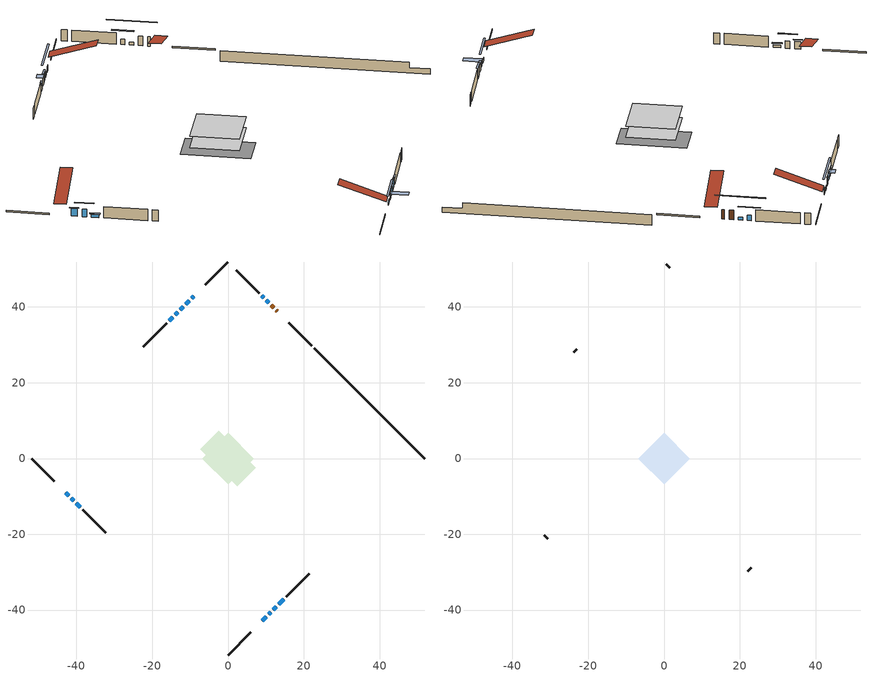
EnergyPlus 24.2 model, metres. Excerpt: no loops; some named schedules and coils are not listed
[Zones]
conditioned space
 floor outside (Floor1 construction): -0.75,0 0,0.75 0.75,0 0,-0.75 z0.86
 floor adiabatic (AdiabaticFloorConstruction): -6.86,0 0,6.86 6.86,0 0,-6.86 z0.86
 floor foundation (Slab1 construction): -7.28,2.48 -2.48,7.28 7.28,-2.48 2.48,-7.28 z-1.49
 wall outside (RimJoist1 construction): 0,-51.85 5.97,-45.88 / -51.85,0 -45.88,-5.97 / 0,51.85 -5.97,45.88 / 22.06,29.8 16.08,35.77 z0.86:1.16
 wall outside (AdiabaticWallConstruction 1): 13.01,38.84 12.67,39.18 / 12.02,39.83 11.4,40.46 z0.86:2.89
 wall outside (AdiabaticWallConstruction): -9.05,42.8 -9.59,42.26 z0.86:2.08; -42.8,-9.05 -41.96,-9.89 / -41.3,-10.55 -40.65,-11.2 / -11.75,40.1 -12.59,39.26 / -13.25,38.6 -13.9,37.95 z0.86:2.49; 10.74,41.11 10.13,41.72 / -10.25,41.6 -11.09,40.76 / 9.05,-42.8 10.07,-41.78 / -40,-11.85 -38.97,-12.88 z0.86:1.5; 9.47,42.38 8.93,42.92 z0.86:2.03; -14.55,37.3 -15.54,36.31 z0.86:2.06; 10.73,-41.12 11.27,-40.58 z0.86:1.88; 11.92,-39.93 12.77,-39.08 z0.86:2.33; 13.42,-38.43 14.72,-37.13 z0.86:2.94
 wall outside (Wall1 construction): 15.38,-36.48 21.49,-30.36 / -38.32,-13.53 -32.2,-19.65 / -16.2,35.65 -22.31,29.54 / 8.28,43.57 2.16,49.69 z0.86:3.3
 wall foundation (FoundationWall1 construction): 22.71,29.14,-1.49 22.71,29.14,0.86 48.94,2.91,0.86 48.94,2.91,-0.34 51.85,0,-0.34 51.85,0,-1.49
 window (WindowConstruction 9): -9.05,42.8 -9.59,42.26 z0.86:2.08
 window (WindowConstruction 7): -42.8,-9.05 -41.96,-9.89 z0.86:2.48
 window (WindowConstruction 8): -41.3,-10.55 -40.65,-11.2 z0.86:2.48
 window (WindowConstruction 10): 10.74,41.11 10.13,41.72 z0.86:1.49
 window (WindowConstruction 11): -10.25,41.6 -11.09,40.76 z0.86:1.49
 window (WindowConstruction 12): 9.05,-42.8 10.07,-41.78 z0.86:1.49
 window (WindowConstruction 13): -40,-11.85 -38.97,-12.88 z0.86:1.49
 window (WindowConstruction): 9.47,42.38 8.93,42.92 z0.86:2.03
 window (WindowConstruction 1): -11.75,40.1 -12.59,39.26 z0.86:2.48
 window (WindowConstruction 2): -13.25,38.6 -13.9,37.95 z0.86:2.48
 window (WindowConstruction 3): -14.55,37.3 -15.54,36.31 z0.86:2.05
 window (WindowConstruction 4): 10.73,-41.12 11.27,-40.58 z0.86:1.87
 window (WindowConstruction 5): 11.92,-39.93 12.77,-39.08 z0.86:2.33
 window (WindowConstruction 6): 13.43,-38.43 14.72,-37.13 z0.86:2.94
 door (Door): 13.01,38.84 12.67,39.18 z0.86:2.89
 door (Door 1): 12.02,39.83 11.4,40.45 z0.86:2.89
 ceiling adiabatic (AdiabaticFloorConstruction): 0,-6.86 6.86,0 0,6.86 -6.86,0 z0.86
attic - vented
 floor to conditioned space (Floor2 construction Reversed): -6.86,0 0,6.86 6.86,0 0,-6.86 z3.3
 wall outside (Wall2 construction): 22.14,-29.71 23,-28.86 / -31.55,-20.3 -30.7,-21.15 / -22.97,28.88 -23.82,28.03 / 1.51,50.34 0.66,51.19 z0.86:3.3
 roof outside (Roof1 construction): 8.39,-43.46,3.3 1.71,-36.78,6.45 -0.05,-38.54,6.45 6.63,-45.22,3.3; -43.46,-8.39,3.3 -36.78,-1.71,6.45 -38.54,0.05,6.45 -45.22,-6.63,3.3; -8.39,43.46,3.3 -1.71,36.78,6.45 0.05,38.54,6.45 -6.63,45.22,3.3; 13.67,38.19,3.3 6.98,31.51,6.45 8.74,29.74,6.45 15.43,36.43,3.3
shading: -41.75,-10.1 -43.01,-8.84 -43.23,-9.05 -41.96,-10.31 z2.78; -39.62,-12.23 -42.33,-9.52 -42.55,-9.73 -39.83,-12.44 z3.94; 6.9,44.95 13.97,37.88 14.18,38.09 7.11,45.16 z6.06; -13.89,37.96 -7.45,44.4 -7.66,44.61 -14.1,38.17 z5.45; 12.01,-39.84 7.11,-44.74 7.32,-44.95 12.22,-40.05 z4.23; -38.76,-13.09 -40.21,-11.64 -40.53,-11.97 -39.09,-13.41 z1.79; 7.64,44.21 10.77,41.09 10.98,41.3 7.85,44.42 z3.86; -12.8,39.05 -11.54,40.31 -11.75,40.52 -13.02,39.26 z2.78; -14.11,37.74 -13.04,38.81 -13.9,39.67 -14.97,38.6 z2.78; -15.75,36.1 -14.34,37.51 -14.55,37.72 -15.96,36.31 z2.35; 11.48,-40.37 10.52,-41.33 13.11,-43.92 14.07,-42.96 z2.17; 12.98,-38.87 11.71,-40.14 11.92,-40.35 13.19,-39.08 z2.63; 14.93,-36.92 13.21,-38.64 13.43,-38.85 15.14,-37.13 z3.24
[Building]
Building 1: Terrain=Suburbs
[Site:Location]
Mont Joli AP_QC: Latitude {deg}=48.61; Longitude {deg}=-68.21; Time Zone {hr}=-5; Elevation {m}=52; Keep Site Location Information=Yes
[Site:GroundTemperature:Shallow]
-0.843868, -3.04892, -3.2255, -2.1791, 2.02165, 6.20283, 9.82768, 12.1239, 12.319, 10.4514, 6.91898, 2.86606
[Site:WaterMainsTemperature]
Calculation Method=Schedule; Temperature Schedule=mains temperature schedule
[Material] Roughness=Rough; Thermal Absorptance=0.9
Name | Thickness {m} | Conductivity {W/m-K} | Density {kg/m3} | Specific Heat {J/kg-K} | Solar Absorptance | Visible Absorptance
asphalt or fiberglass shingles | 0.00635 | 0.162714 | 1121.4 | 1465.45 | 0.4 | 0.4
ceiling loosefill ins | 0.169333 | 0.0480833 | 16.02 | 1046.75 | 0.7 | 0.7
ceiling stud and cavity | 0.1397 | 0.0758482 | 65.682 | 1177.47 | 0.7 | 0.7
concrete 4.0 in. | 0.1016 | 1.803125 | 2242.8 | 837.4 | 0.7 | 0.7
concrete 8.0 in. | 0.2032 | 1.803125 | 2242.8 | 837.4 | 0.7 | 0.7
door material | 0.04445 | 0.0451087 | 512.64 | 1214.23 | 0.7 | 0.7
exterior vertical ins | 0.0536725 | 0.029427 | 32.04 | 1214.23 | 0.7 | 0.7
floor covering | 0.0127 | 0.0433444 | 54.468 | 1339.84 | 0.6 | 0.6
floor rigid ins | 0.103632 | 0.029427 | 32.04 | 1214.23 | 0.7 | 0.7
floor rigid ins 1; wall rigid ins 1 | 0.512978 | 0.029427 | 32.04 | 1214.23 | 0.7 | 0.7
floor stud and cavity | 0.1397 | 0.133746 | 92.3553 | 1139.71 | 0.7 | 0.7
floor stud and cavity 1 | 0.1397 | 1.75129 | 37.0049 | 1207.88 | 0.7 | 0.7
furniture material conditioned space 1 | 0.1524 | 0.115458 | 640.8 | 1214.23 | 0.6 | 0.6
gypsum board | 0.0127 | 0.160291 | 801 | 837.4 | 0.6 | 0.6
gypsum board 1 | 0.0127 | 0.160291 | 801 | 837.4 | 0.7 | 0.7
osb sheathing 0.5 in. | 0.0127 | 0.115458 | 512.64 | 1214.23 | 0.7 | 0.7
osb sheathing 0.75 in. | 0.01905 | 0.115458 | 512.64 | 1214.23 | 0.7 | 0.7
osb sheathing 2.0 in. | 0.0508 | 0.115458 | 512.64 | 1214.23 | 0.7 | 0.7
rim joist rigid ins; wall rigid ins | 0.051816 | 0.029427 | 32.04 | 1214.23 | 0.7 | 0.7
rim joist stud and cavity | 0.0508 | 0.0407728 | 125.044 | 1163.47 | 0.6 | 0.6
wall stud and cavity | 0.1397 | 0.169167 | 139.0536 | 1170.24 | 0.7 | 0.7
wall stud and cavity 1 | 0.0889 | 6.9971 | 50.32683 | 1063.81 | 0.6 | 0.6
wall stud and cavity 2 | 0.0889 | 0.380278 | 52.3479 | 1209.89 | 0.7 | 0.7
wall stud and cavity 3 | 0.0889 | 0.391764 | 83.0341 | 1211.67 | 0.7 | 0.7
wood siding | 0.0254 | 0.102417 | 544.68 | 1172.36 | 0.4 | 0.4
wood siding 1 | 0.00254 | 0.102417 | 544.68 | 1172.36 | 0.4 | 0.4
wood siding 2; wood siding 3; wood siding 4 | 0.0254 | 0.102417 | 544.68 | 1172.36 | 0.7 | 0.7
[WindowMaterial:SimpleGlazingSystem]
Name | U-Factor {W/m2-K} | Solar Heat Gain Coefficient
WindowMaterial | 2.96732 | 0.55
WindowMaterial 1 | 2.9236 | 0.62
WindowMaterial 10 | 3.00537 | 0.52
WindowMaterial 2 | 3.01729 | 0.49
WindowMaterial 3 | 2.929848 | 0.61
WindowMaterial 4 | 2.97357 | 0.54
WindowMaterial 5 | 2.927009 | 0.61
WindowMaterial 6 | 2.89351 | 0.66
WindowMaterial 7 | 4.05466 | 0.67
WindowMaterial 8 | 3.04227 | 0.46
WindowMaterial 9 | 2.98322 | 0.53
[Construction]
AdiabaticFloorConstruction: floor stud and cavity 1, floor rigid ins 1, osb sheathing 0.75 in., floor covering
AdiabaticWallConstruction: wood siding 3, wall rigid ins 1, wall stud and cavity 2, gypsum board
AdiabaticWallConstruction 1: wood siding 4, wall rigid ins 1, wall stud and cavity 2, gypsum board
Door; Door 1: door material
Floor1 construction: floor stud and cavity, floor rigid ins, osb sheathing 0.75 in., floor covering
Floor2 construction Reversed: gypsum board, ceiling stud and cavity, ceiling loosefill ins
FoundationWall1 construction: concrete 8.0 in., gypsum board 1
furniture construction conditioned space 1: furniture material conditioned space 1
PartitionWallConstruction: gypsum board, wall stud and cavity 3, gypsum board
RimJoist1 construction: wood siding 2, rim joist rigid ins, osb sheathing 2.0 in., rim joist stud and cavity
Roof1 construction: asphalt or fiberglass shingles
Slab1 construction: concrete 4.0 in.
Wall1 construction: wood siding, wall rigid ins, osb sheathing 0.5 in., wall stud and cavity, gypsum board
Wall2 construction: wood siding 1, wall stud and cavity 1
WindowConstruction: WindowMaterial
WindowConstruction 1; WindowConstruction 7: WindowMaterial 1
WindowConstruction 10: WindowMaterial 8
WindowConstruction 11: WindowMaterial 9
WindowConstruction 12; WindowConstruction 13: WindowMaterial 10
WindowConstruction 2; WindowConstruction 8: WindowMaterial 2
WindowConstruction 3: WindowMaterial 3
WindowConstruction 4: WindowMaterial 4
WindowConstruction 5: WindowMaterial 5
WindowConstruction 6: WindowMaterial 6
WindowConstruction 9: WindowMaterial 7
[Zone] Multiplier=1; Part of Total Floor Area=Yes
Name | Volume {m3}
attic - vented | 48.1021
conditioned space | 473.6
[Space]
Name | Zone | Volume {m3}
attic - vented 1 | attic - vented | 48.1021
conditioned space 1 | conditioned space | 473.6
[ZoneInfiltration:EffectiveLeakageArea]
infil attic - vented 1: Zone or Space=attic - vented 1; Schedule=Always On Discrete; Effective Air Leakage Area {cm2}=3272.7; Stack Coefficient=0.000388557; Wind Coefficient=1.33183e-05
[ZoneMixing]
whole house fan mix: Zone or Space=attic - vented; Schedule=Always On Continuous; Design Flow Rate Calculation Method=Flow/Zone; Design Flow Rate {m3/s}=0; Source Zone or Space=conditioned space
[SurfaceProperty:ExposedFoundationPerimeter]
Slab1: Exposed Perimeter Calculation Method=TotalExposedPerimeter; Total Exposed Perimeter {m}=41.208
[InternalMass] Zone or ZoneList=conditioned space; Space or SpaceList=conditioned space 1
Name | Construction | Surface Area {m2}
furniture mass conditioned space 1 | furniture construction conditioned space 1 | 75.6279
partition wall mass | PartitionWallConstruction | 189.07
[Lights]
interior lighting: Zone or ZoneList or Space or SpaceList=conditioned space 1; Schedule=interior lighting schedule; Design Level Calculation Method=LightingLevel; Lighting Level {W}=343.2; Return Air Fraction=0; Fraction Radiant=0.6; Fraction Visible=0.2; Fraction Replaceable=1
[People]
occupants: Zone or ZoneList or Space or SpaceList=conditioned space 1; Number of People Schedule=occupants schedule; Number of People Calculation Method=People; Number of People=3; Fraction Radiant=0.314171; Sensible Heat Fraction=0.56303; Activity Level Schedule=occupants activity schedule; Carbon Dioxide Generation Rate {m3/s-W}=0; Enable ASHRAE 55 Comfort Warnings=No; Mean Radiant Temperature Calculation Type=EnclosureAveraged
[ElectricEquipment] Zone or ZoneList or Space or SpaceList=conditioned space 1; Design Level Calculation Method=EquipmentLevel
Name | Schedule | Design Level {W} | Fraction Latent | Fraction Radiant | Fraction Lost
clothes dryer | clothes dryer schedule | 140.772 | 0.015 | 0.081 | 0.85
clothes washer | clothes washer schedule | 32.1985 | 0.03 | 0.162 | 0.7
cooking range | cooking range schedule | 215.147 | 0.08 | 0.432 | 0.2
dishwasher | dishwasher schedule | 66.8632 | 0.3 | 0.18 | 0.4
fridge | fridge schedule | 72.9452 | 0 | 0.6 | 0
mech vent bath fan 0 | mech vent bath fan 0 schedule | 100 | 0 | 0 | 1
mech vent bath fan 1 | mech vent bath fan 1 schedule | 100 | 0 | 0 | 1
mech vent house fan | mech vent house fan schedule | 11.9667 | 0 | 0 | 1
mech vent house fan cfis | mech vent house fan cfis schedule | 0 | 0 | 0 | 0
mech vent range fan 0 | mech vent range fan 0 schedule | 150 | 0 | 0 | 1
misc plug loads | misc plug loads schedule | 494.7 | 0.045 | 0.513 | 0.1
whole house fan | Always On Discrete | 0 | 0 | 0 | 1
[OtherEquipment] Zone or ZoneList or Space or SpaceList=conditioned space 1; Design Level Calculation Method=EquipmentLevel
Name | Fuel Type | Schedule | Design Level {W} | Fraction Latent | Fraction Radiant | Fraction Lost
clothes dryer 1 | Electricity | clothes dryer schedule | 0 | 0.015 | 0.081 | 0.85
cooking range 1 | Electricity | cooking range schedule | 0 | 0.08 | 0.432 | 0.2
general water use latent | None | general water use schedule | 62.594 | 1 | 0 | 0
general water use sensible | None | general water use schedule | -61.6891 | 0 | 0.6 | 0
mech vent house fan latent load | None | Always On Discrete | 0 | 1 | 0 | 0
mech vent house fan sensible load | None | Always On Discrete | 0 | 0 | 0 | 0
water heater energy adjustment1 | Electricity | Always On Discrete | 0.01 | 0 | 0 | 1
[ZoneInfiltration:DesignFlowRate] Zone or ZoneList or Space or SpaceList=conditioned space 1; Schedule=Always On Discrete; Design Flow Rate Calculation Method=Flow/Zone; Design Flow Rate {m3/s}=0
infil flow; natural vent flow; whole house fan flow
[ZoneControl:Thermostat]
conditioned space Thermostat: Zone or ZoneList=conditioned space; Control Type Schedule=conditioned space Thermostat Schedule; Control 1=conditioned space temperature setpoint; Temperature Difference Between Cutout And Setpoint {deltaC}=0
[ThermostatSetpoint:DualSetpoint]
conditioned space temperature setpoint: Heating Setpoint Temperature Schedule=heating setpoint; Cooling Setpoint Temperature Schedule=cooling setpoint
[AirLoopHVAC:UnitarySystem]
unit heater unitary system: Control Type=Load; Controlling Zone or Thermostat Location=conditioned space; Dehumidification Control Type=None; Availability Schedule=Always On Discrete; Supply Fan=unit heater supply fan; Fan Placement=BlowThrough; Supply Air Fan Operating Mode Schedule=unit heater auto fan schedule; Heating Coil=unit heater htg coil; DX Heating Coil Sizing Ratio=1; Use DOAS DX Cooling Coil=No; Minimum Supply Air Temperature {C}=2; Latent Load Control=SensibleOnlyLoadControl; Cooling Supply Air Flow Rate Method=None; Heating Supply Air Flow Rate Method=SupplyAirFlowRate; Heating Supply Air Flow Rate {m3/s}=0.00141584; No Load Supply Air Flow Rate Method=SupplyAirFlowRate; No Load Supply Air Flow Rate {m3/s}=0; No Load Supply Air Flow Rate Control Set To Low Speed=Yes; Maximum Supply Air Temperature {C}=48.8889; Maximum Outdoor Dry-Bulb Temperature for Supplemental Heater Operation {C}=21; Ancillary On-Cycle Electric Power {W}=0; Ancillary Off-Cycle Electric Power {W}=0
[Zone equipment]
conditioned space: electric baseboard, unit heater unitary system
[Foundation:Kiva]
Foundation Kiva 1: Initial Indoor Air Temperature {C}=18; Wall Height Above Grade {m}=0.859993; Wall Depth Below Slab {m}=0.2032; Custom Block Material Name 1=exterior vertical ins; Custom Block Depth 1 {m}=2.350008; Custom Block X Position 1 {m}=0.2159; Custom Block Z Position 1 {m}=0
[Foundation:Kiva:Settings]
Soil Conductivity {W/m-K}=0.849921; Soil Density {kg/m3}=1842.3; Soil Specific Heat {J/kg-K}=418.7; Ground Solar Absorptivity=0.9; Ground Thermal Absorptivity=0.9; Ground Surface Roughness {m}=0.03; Far-Field Width {m}=40; Deep-Ground Boundary Condition=ZeroFlux; Deep-Ground Depth {m}=40; Minimum Cell Dimension {m}=0.2; Maximum Cell Growth Coefficient=3; Simulation Timestep=Timestep
[Exterior:Lights]
exterior lighting: Schedule=exterior lighting schedule; Design Level {W}=75.6
[EnergyManagementSystem:Sensor] Output:Variable or Output:Meter Index Key=conditioned space
Name | Output:Variable or Output:Meter
conditioned_space_clg_unmet_s | Zone Cooling Setpoint Not Met Time
conditioned_space_htg_unmet_s | Zone Heating Setpoint Not Met Time
fridge_tin_s; tin_s; tin_s_1 | Zone Mean Air Temperature
tout_s | Zone Outdoor Air Drybulb Temperature
win_s | Zone Air Humidity Ratio
[Schedule:Constant]
Name | Hourly Value
Always On Continuous; mech vent house fan schedule; mech vent house fan cfis schedule; Always On Discrete | 1
occupants activity schedule | 117.228
fridge schedule; unit heater auto fan schedule | 0
[Schedule:Week:Daily]
interior lighting schedule Week Rule - Jan1-Jan27: interior lighting schedule day, interior lighting schedule day, interior lighting schedule day, interior lighting schedule day, interior lighting schedule day, interior lighting schedule day, interior lighting schedule day, interior lighting schedule default day, interior lighting schedule default day, interior lighting schedule default day, interior lighting schedule default day, interior lighting schedule default day
interior lighting schedule Week Rule - Jan28-Feb3: interior lighting schedule day, interior lighting schedule day, interior lighting schedule day, interior lighting schedule day, interior lighting schedule day 1, interior lighting schedule day 1, interior lighting schedule day 1, interior lighting schedule default day, interior lighting schedule default day, interior lighting schedule default day, interior lighting schedule default day, interior lighting schedule default day
interior lighting schedule Week Rule - Feb4-Feb24: interior lighting schedule day 1, interior lighting schedule day 1, interior lighting schedule day 1, interior lighting schedule day 1, interior lighting schedule day 1, interior lighting schedule day 1, interior lighting schedule day 1, interior lighting schedule default day, interior lighting schedule default day, interior lighting schedule default day, interior lighting schedule default day, interior lighting schedule default day
interior lighting schedule Week Rule - Feb25-Mar3: interior lighting schedule day 1, interior lighting schedule day 1, interior lighting schedule day 1, interior lighting schedule day 1, interior lighting schedule day 2, interior lighting schedule day 2, interior lighting schedule day 2, interior lighting schedule default day, interior lighting schedule default day, interior lighting schedule default day, interior lighting schedule default day, interior lighting schedule default day
interior lighting schedule Week Rule - Mar4-Mar31: interior lighting schedule day 2, interior lighting schedule day 2, interior lighting schedule day 2, interior lighting schedule day 2, interior lighting schedule day 2, interior lighting schedule day 2, interior lighting schedule day 2, interior lighting schedule default day, interior lighting schedule default day, interior lighting schedule default day, interior lighting schedule default day, interior lighting schedule default day
interior lighting schedule Week Rule - Apr1-Apr28: interior lighting schedule day 3, interior lighting schedule day 3, interior lighting schedule day 3, interior lighting schedule day 3, interior lighting schedule day 3, interior lighting schedule day 3, interior lighting schedule day 3, interior lighting schedule default day, interior lighting schedule default day, interior lighting schedule default day, interior lighting schedule default day, interior lighting schedule default day
interior lighting schedule Week Rule - Apr29-May5: interior lighting schedule day 3, interior lighting schedule day 3, interior lighting schedule day 4, interior lighting schedule day 4, interior lighting schedule day 4, interior lighting schedule day 4, interior lighting schedule day 4, interior lighting schedule default day, interior lighting schedule default day, interior lighting schedule default day, interior lighting schedule default day, interior lighting schedule default day
interior lighting schedule Week Rule - May6-May26: interior lighting schedule day 4, interior lighting schedule day 4, interior lighting schedule day 4, interior lighting schedule day 4, interior lighting schedule day 4, interior lighting schedule day 4, interior lighting schedule day 4, interior lighting schedule default day, interior lighting schedule default day, interior lighting schedule default day, interior lighting schedule default day, interior lighting schedule default day
interior lighting schedule Week Rule - May27-Jun2: interior lighting schedule day 4, interior lighting schedule day 4, interior lighting schedule day 4, interior lighting schedule day 4, interior lighting schedule day 4, interior lighting schedule day 5, interior lighting schedule day 5, interior lighting schedule default day, interior lighting schedule default day, interior lighting schedule default day, interior lighting schedule default day, interior lighting schedule default day
interior lighting schedule Week Rule - Jun3-Jun30: interior lighting schedule day 5, interior lighting schedule day 5, interior lighting schedule day 5, interior lighting schedule day 5, interior lighting schedule day 5, interior lighting schedule day 5, interior lighting schedule day 5, interior lighting schedule default day, interior lighting schedule default day, interior lighting schedule default day, interior lighting schedule default day, interior lighting schedule default day
interior lighting schedule Week Rule - Jul1-Jul28: interior lighting schedule day 6, interior lighting schedule day 6, interior lighting schedule day 6, interior lighting schedule day 6, interior lighting schedule day 6, interior lighting schedule day 6, interior lighting schedule day 6, interior lighting schedule default day, interior lighting schedule default day, interior lighting schedule default day, interior lighting schedule default day, interior lighting schedule default day
interior lighting schedule Week Rule - Jul29-Aug4: interior lighting schedule day 6, interior lighting schedule day 6, interior lighting schedule day 6, interior lighting schedule day 7, interior lighting schedule day 7, interior lighting schedule day 7, interior lighting schedule day 7, interior lighting schedule default day, interior lighting schedule default day, interior lighting schedule default day, interior lighting schedule default day, interior lighting schedule default day
interior lighting schedule Week Rule - Aug5-Aug25: interior lighting schedule day 7, interior lighting schedule day 7, interior lighting schedule day 7, interior lighting schedule day 7, interior lighting schedule day 7, interior lighting schedule day 7, interior lighting schedule day 7, interior lighting schedule default day, interior lighting schedule default day, interior lighting schedule default day, interior lighting schedule default day, interior lighting schedule default day
interior lighting schedule Week Rule - Aug26-Sep1: interior lighting schedule day 7, interior lighting schedule day 7, interior lighting schedule day 7, interior lighting schedule day 7, interior lighting schedule day 7, interior lighting schedule day 7, interior lighting schedule day 8, interior lighting schedule default day, interior lighting schedule default day, interior lighting schedule default day, interior lighting schedule default day, interior lighting schedule default day
interior lighting schedule Week Rule - Sep2-Sep29: interior lighting schedule day 8, interior lighting schedule day 8, interior lighting schedule day 8, interior lighting schedule day 8, interior lighting schedule day 8, interior lighting schedule day 8, interior lighting schedule day 8, interior lighting schedule default day, interior lighting schedule default day, interior lighting schedule default day, interior lighting schedule default day, interior lighting schedule default day
interior lighting schedule Week Rule - Sep30-Oct6: interior lighting schedule day 8, interior lighting schedule day 9, interior lighting schedule day 9, interior lighting schedule day 9, interior lighting schedule day 9, interior lighting schedule day 9, interior lighting schedule day 9, interior lighting schedule default day, interior lighting schedule default day, interior lighting schedule default day, interior lighting schedule default day, interior lighting schedule default day
interior lighting schedule Week Rule - Oct7-Oct27: interior lighting schedule day 9, interior lighting schedule day 9, interior lighting schedule day 9, interior lighting schedule day 9, interior lighting schedule day 9, interior lighting schedule day 9, interior lighting schedule day 9, interior lighting schedule default day, interior lighting schedule default day, interior lighting schedule default day, interior lighting schedule default day, interior lighting schedule default day
interior lighting schedule Week Rule - Oct28-Nov3: interior lighting schedule day 9, interior lighting schedule day 9, interior lighting schedule day 9, interior lighting schedule day 9, interior lighting schedule day 10, interior lighting schedule day 10, interior lighting schedule day 10, interior lighting schedule default day, interior lighting schedule default day, interior lighting schedule default day, interior lighting schedule default day, interior lighting schedule default day
interior lighting schedule Week Rule - Nov4-Nov24: interior lighting schedule day 10, interior lighting schedule day 10, interior lighting schedule day 10, interior lighting schedule day 10, interior lighting schedule day 10, interior lighting schedule day 10, interior lighting schedule day 10, interior lighting schedule default day, interior lighting schedule default day, interior lighting schedule default day, interior lighting schedule default day, interior lighting schedule default day
interior lighting schedule Week Rule - Nov25-Dec1: interior lighting schedule day 10, interior lighting schedule day 10, interior lighting schedule day 10, interior lighting schedule day 10, interior lighting schedule day 10, interior lighting schedule day 10, interior lighting schedule day 11, interior lighting schedule default day, interior lighting schedule default day, interior lighting schedule default day, interior lighting schedule default day, interior lighting schedule default day
interior lighting schedule Week Rule - Dec2-Dec31: interior lighting schedule day 11, interior lighting schedule day 11, interior lighting schedule day 11, interior lighting schedule day 11, interior lighting schedule day 11, interior lighting schedule day 11, interior lighting schedule day 11, interior lighting schedule default day, interior lighting schedule default day, interior lighting schedule default day, interior lighting schedule default day, interior lighting schedule default day
occupants schedule Week Rule - Jan1-Dec31: occupants schedule day, occupants schedule day, occupants schedule day, occupants schedule day, occupants schedule day, occupants schedule day, occupants schedule day, occupants schedule default day, occupants schedule default day, occupants schedule default day, occupants schedule default day, occupants schedule default day
clothes dryer schedule Week Rule - Jan1-Dec31: clothes dryer schedule day, clothes dryer schedule day, clothes dryer schedule day, clothes dryer schedule day, clothes dryer schedule day, clothes dryer schedule day, clothes dryer schedule day, clothes dryer schedule default day, clothes dryer schedule default day, clothes dryer schedule default day, clothes dryer schedule default day, clothes dryer schedule default day
clothes washer schedule Week Rule - Jan1-Dec31: clothes washer schedule day, clothes washer schedule day, clothes washer schedule day, clothes washer schedule day, clothes washer schedule day, clothes washer schedule day, clothes washer schedule day, clothes washer schedule default day, clothes washer schedule default day, clothes washer schedule default day, clothes washer schedule default day, clothes washer schedule default day
cooking range schedule Week Rule - Jan1-Dec31: cooking range schedule day, cooking range schedule day, cooking range schedule day, cooking range schedule day, cooking range schedule day, cooking range schedule day, cooking range schedule day, cooking range schedule default day, cooking range schedule default day, cooking range schedule default day, cooking range schedule default day, cooking range schedule default day
dishwasher schedule Week Rule - Jan1-Dec31: dishwasher schedule day, dishwasher schedule day, dishwasher schedule day, dishwasher schedule day, dishwasher schedule day, dishwasher schedule day, dishwasher schedule day, dishwasher schedule default day, dishwasher schedule default day, dishwasher schedule default day, dishwasher schedule default day, dishwasher schedule default day
mech vent bath fan 0 schedule Week Rule - Jan1-Dec31: mech vent bath fan 0 schedule day, mech vent bath fan 0 schedule day, mech vent bath fan 0 schedule day, mech vent bath fan 0 schedule day, mech vent bath fan 0 schedule day, mech vent bath fan 0 schedule day, mech vent bath fan 0 schedule day, mech vent bath fan 0 schedule default day, mech vent bath fan 0 schedule default day, mech vent bath fan 0 schedule default day, mech vent bath fan 0 schedule default day, mech vent bath fan 0 schedule default day
mech vent bath fan 1 schedule Week Rule - Jan1-Dec31: mech vent bath fan 1 schedule day, mech vent bath fan 1 schedule day, mech vent bath fan 1 schedule day, mech vent bath fan 1 schedule day, mech vent bath fan 1 schedule day, mech vent bath fan 1 schedule day, mech vent bath fan 1 schedule day, mech vent bath fan 1 schedule default day, mech vent bath fan 1 schedule default day, mech vent bath fan 1 schedule default day, mech vent bath fan 1 schedule default day, mech vent bath fan 1 schedule default day
mech vent range fan 0 schedule Week Rule - Jan1-Dec31: mech vent range fan 0 schedule day, mech vent range fan 0 schedule day, mech vent range fan 0 schedule day, mech vent range fan 0 schedule day, mech vent range fan 0 schedule day, mech vent range fan 0 schedule day, mech vent range fan 0 schedule day, mech vent range fan 0 schedule default day, mech vent range fan 0 schedule default day, mech vent range fan 0 schedule default day, mech vent range fan 0 schedule default day, mech vent range fan 0 schedule default day
misc plug loads schedule Week Rule - Jan1-Dec31: misc plug loads schedule day, misc plug loads schedule day, misc plug loads schedule day, misc plug loads schedule day, misc plug loads schedule day, misc plug loads schedule day, misc plug loads schedule day, misc plug loads schedule default day, misc plug loads schedule default day, misc plug loads schedule default day, misc plug loads schedule default day, misc plug loads schedule default day
general water use schedule Week Rule - Jan1-Dec31: general water use schedule day, general water use schedule day, general water use schedule day, general water use schedule day, general water use schedule day, general water use schedule day, general water use schedule day, general water use schedule default day, general water use schedule default day, general water use schedule default day, general water use schedule default day, general water use schedule default day
exterior lighting schedule Week Rule - Jan1-Jan27: exterior lighting schedule day, exterior lighting schedule day, exterior lighting schedule day, exterior lighting schedule day, exterior lighting schedule day, exterior lighting schedule day, exterior lighting schedule day, exterior lighting schedule default day, exterior lighting schedule default day, exterior lighting schedule default day, exterior lighting schedule default day, exterior lighting schedule default day
exterior lighting schedule Week Rule - Jan28-Feb3: exterior lighting schedule day, exterior lighting schedule day, exterior lighting schedule day, exterior lighting schedule day, exterior lighting schedule day 1, exterior lighting schedule day 1, exterior lighting schedule day 1, exterior lighting schedule default day, exterior lighting schedule default day, exterior lighting schedule default day, exterior lighting schedule default day, exterior lighting schedule default day
exterior lighting schedule Week Rule - Feb4-Feb24: exterior lighting schedule day 1, exterior lighting schedule day 1, exterior lighting schedule day 1, exterior lighting schedule day 1, exterior lighting schedule day 1, exterior lighting schedule day 1, exterior lighting schedule day 1, exterior lighting schedule default day, exterior lighting schedule default day, exterior lighting schedule default day, exterior lighting schedule default day, exterior lighting schedule default day
exterior lighting schedule Week Rule - Feb25-Mar3: exterior lighting schedule day 1, exterior lighting schedule day 1, exterior lighting schedule day 1, exterior lighting schedule day 1, exterior lighting schedule day 2, exterior lighting schedule day 2, exterior lighting schedule day 2, exterior lighting schedule default day, exterior lighting schedule default day, exterior lighting schedule default day, exterior lighting schedule default day, exterior lighting schedule default day
exterior lighting schedule Week Rule - Mar4-Mar31: exterior lighting schedule day 2, exterior lighting schedule day 2, exterior lighting schedule day 2, exterior lighting schedule day 2, exterior lighting schedule day 2, exterior lighting schedule day 2, exterior lighting schedule day 2, exterior lighting schedule default day, exterior lighting schedule default day, exterior lighting schedule default day, exterior lighting schedule default day, exterior lighting schedule default day
exterior lighting schedule Week Rule - Apr1-Apr28: exterior lighting schedule day 3, exterior lighting schedule day 3, exterior lighting schedule day 3, exterior lighting schedule day 3, exterior lighting schedule day 3, exterior lighting schedule day 3, exterior lighting schedule day 3, exterior lighting schedule default day, exterior lighting schedule default day, exterior lighting schedule default day, exterior lighting schedule default day, exterior lighting schedule default day
exterior lighting schedule Week Rule - Apr29-May5: exterior lighting schedule day 3, exterior lighting schedule day 3, exterior lighting schedule day 4, exterior lighting schedule day 4, exterior lighting schedule day 4, exterior lighting schedule day 4, exterior lighting schedule day 4, exterior lighting schedule default day, exterior lighting schedule default day, exterior lighting schedule default day, exterior lighting schedule default day, exterior lighting schedule default day
exterior lighting schedule Week Rule - May6-May26: exterior lighting schedule day 4, exterior lighting schedule day 4, exterior lighting schedule day 4, exterior lighting schedule day 4, exterior lighting schedule day 4, exterior lighting schedule day 4, exterior lighting schedule day 4, exterior lighting schedule default day, exterior lighting schedule default day, exterior lighting schedule default day, exterior lighting schedule default day, exterior lighting schedule default day
[Schedule:Year]
interior lighting schedule: interior lighting schedule Week Rule - Jan1-Jan27, 1, 1, 1, 27, interior lighting schedule Week Rule - Jan28-Feb3, 1, 28, 2, 3, interior lighting schedule Week Rule - Feb4-Feb24, 2, 4, 2, 24, interior lighting schedule Week Rule - Feb25-Mar3, 2, 25, 3, 3, interior lighting schedule Week Rule - Mar4-Mar31, 3, 4, 3, 31, interior lighting schedule Week Rule - Apr1-Apr28, 4, 1, 4, 28, interior lighting schedule Week Rule - Apr29-May5, 4, 29, 5, 5, interior lighting schedule Week Rule - May6-May26, 5, 6, 5, 26, interior lighting schedule Week Rule - May27-Jun2, 5, 27, 6, 2, interior lighting schedule Week Rule - Jun3-Jun30, 6, 3, 6, 30, interior lighting schedule Week Rule - Jul1-Jul28, 7, 1, 7, 28, interior lighting schedule Week Rule - Jul29-Aug4, 7, 29, 8, 4, interior lighting schedule Week Rule - Aug5-Aug25, 8, 5, 8, 25, interior lighting schedule Week Rule - Aug26-Sep1, 8, 26, 9, 1, interior lighting schedule Week Rule - Sep2-Sep29, 9, 2, 9, 29, interior lighting schedule Week Rule - Sep30-Oct6, 9, 30, 10, 6, interior lighting schedule Week Rule - Oct7-Oct27, 10, 7, 10, 27, interior lighting schedule Week Rule - Oct28-Nov3, 10, 28, 11, 3, interior lighting schedule Week Rule - Nov4-Nov24, 11, 4, 11, 24, interior lighting schedule Week Rule - Nov25-Dec1, 11, 25, 12, 1, interior lighting schedule Week Rule - Dec2-Dec31, 12, 2, 12, 31
occupants schedule: occupants schedule Week Rule - Jan1-Dec31, 1, 1, 12, 31
clothes dryer schedule: clothes dryer schedule Week Rule - Jan1-Dec31, 1, 1, 12, 31
clothes washer schedule: clothes washer schedule Week Rule - Jan1-Dec31, 1, 1, 12, 31
cooking range schedule: cooking range schedule Week Rule - Jan1-Dec31, 1, 1, 12, 31
dishwasher schedule: dishwasher schedule Week Rule - Jan1-Dec31, 1, 1, 12, 31
mech vent bath fan 0 schedule: mech vent bath fan 0 schedule Week Rule - Jan1-Dec31, 1, 1, 12, 31
mech vent bath fan 1 schedule: mech vent bath fan 1 schedule Week Rule - Jan1-Dec31, 1, 1, 12, 31
mech vent range fan 0 schedule: mech vent range fan 0 schedule Week Rule - Jan1-Dec31, 1, 1, 12, 31
misc plug loads schedule: misc plug loads schedule Week Rule - Jan1-Dec31, 1, 1, 12, 31
general water use schedule: general water use schedule Week Rule - Jan1-Dec31, 1, 1, 12, 31
exterior lighting schedule: exterior lighting schedule Week Rule - Jan1-Jan27, 1, 1, 1, 27, exterior lighting schedule Week Rule - Jan28-Feb3, 1, 28, 2, 3, exterior lighting schedule Week Rule - Feb4-Feb24, 2, 4, 2, 24, exterior lighting schedule Week Rule - Feb25-Mar3, 2, 25, 3, 3, exterior lighting schedule Week Rule - Mar4-Mar31, 3, 4, 3, 31, exterior lighting schedule Week Rule - Apr1-Apr28, 4, 1, 4, 28, exterior lighting schedule Week Rule - Apr29-May5, 4, 29, 5, 5, exterior lighting schedule Week Rule - May6-May26, 5, 6, 5, 26, exterior lighting schedule Week Rule - May27-Jun2, 5, 27, 6, 2, exterior lighting schedule Week Rule - Jun3-Jun30, 6, 3, 6, 30, exterior lighting schedule Week Rule - Jul1-Jul28, 7, 1, 7, 28, exterior lighting schedule Week Rule - Jul29-Aug4, 7, 29, 8, 4, exterior lighting schedule Week Rule - Aug5-Aug25, 8, 5, 8, 25, exterior lighting schedule Week Rule - Aug26-Sep1, 8, 26, 9, 1, exterior lighting schedule Week Rule - Sep2-Sep29, 9, 2, 9, 29, exterior lighting schedule Week Rule - Sep30-Oct6, 9, 30, 10, 6, exterior lighting schedule Week Rule - Oct7-Oct27, 10, 7, 10, 27, exterior lighting schedule Week Rule - Oct28-Nov3, 10, 28, 11, 3, exterior lighting schedule Week Rule - Nov4-Nov24, 11, 4, 11, 24, exterior lighting schedule Week Rule - Nov25-Dec1, 11, 25, 12, 1, exterior lighting schedule Week Rule - Dec2-Dec31, 12, 2, 12, 31
[Schedule:Compact]
conditioned space Thermostat Schedule: Through: 12/31, For: AllDays, Until: 24:00, 4
mains temperature schedule: Through: 01/01, For: AllDays, Until: 24:00, 4.55833, Through: 01/02, For: AllDays, Until: 24:00, 4.48833, Through: 01/03, For: AllDays, Until: 24:00, 4.41944, Through: 01/04, For: AllDays, Until: 24:00, 4.35111, Through: 01/05, For: AllDays, Until: 24:00, 4.28389, Through: 01/06, For: AllDays, Until: 24:00, 4.21778, Through: 01/07, For: AllDays, Until: 24:00, 4.15278, Through: 01/08, For: AllDays, Until: 24:00, 4.08889, Through: 01/09, For: AllDays, Until: 24:00, 4.02611, Through: 01/10, For: AllDays, Until: 24:00, 3.96444, Through: 01/11, For: AllDays, Until: 24:00, 3.90333, Through: 01/12, For: AllDays, Until: 24:00, 3.84389, Through: 01/13, For: AllDays, Until: 24:00, 3.78556, Through: 01/14, For: AllDays, Until: 24:00, 3.72833, Through: 01/15, For: AllDays, Until: 24:00, 3.67222, Through: 01/16, For: AllDays, Until: 24:00, 3.61722, Through: 01/17, For: AllDays, Until: 24:00, 3.56333, Through: 01/18, For: AllDays, Until: 24:00, 3.51111, Through: 01/19, For: AllDays, Until: 24:00, 3.46, Through: 01/20, For: AllDays, Until: 24:00, 3.41, Through: 01/21, For: AllDays, Until: 24:00, 3.36111, Through: 01/22, For: AllDays, Until: 24:00, 3.31389, Through: 01/23, For: AllDays, Until: 24:00, 3.26778, Through: 01/24, For: AllDays, Until: 24:00, 3.22278, Through: 01/25, For: AllDays, Until: 24:00, 3.17944, Through: 01/26, For: AllDays, Until: 24:00, 3.13722, Through: 01/27, For: AllDays, Until: 24:00, 3.09667, Through: 01/28, For: AllDays, Until: 24:00, 3.05722, Through: 01/29, For: AllDays, Until: 24:00, 3.01944, Through: 01/30, For: AllDays, Until: 24:00, 2.98278, Through: 01/31, For: AllDays, Until: 24:00, 2.94778, Through: 02/01, For: AllDays, Until: 24:00, 2.91389, Through: 02/02, For: AllDays, Until: 24:00, 2.88167, Through: 02/03, For: AllDays, Until: 24:00, 2.85056, Through: 02/04, For: AllDays, Until: 24:00, 2.82111, Through: 02/05, For: AllDays, Until: 24:00, 2.79278, Through: 02/06, For: AllDays, Until: 24:00, 2.76667, Through: 02/07, For: AllDays, Until: 24:00, 2.74111, Through: 02/08, For: AllDays, Until: 24:00, 2.71778, Through: 02/09, For: AllDays, Until: 24:00, 2.69556, Through: 02/10, For: AllDays, Until: 24:00, 2.675, Through: 02/11, For: AllDays, Until: 24:00, 2.65556, Through: 02/12, For: AllDays, Until: 24:00, 2.63833, Through: 02/13, For: AllDays, Until: 24:00, 2.62222, Through: 02/14, For: AllDays, Until: 24:00, 2.60722, Through: 02/15, For: AllDays, Until: 24:00, 2.59389, Through: 02/16, For: AllDays, Until: 24:00, 2.58278, Through: 02/17, For: AllDays, Until: 24:00, 2.57222, Through: 02/18, For: AllDays, Until: 24:00, 2.56389, Through: 02/19, For: AllDays, Until: 24:00, 2.55667, Through: 02/20, For: AllDays, Until: 24:00, 2.55111, Through: 02/21, For: AllDays, Until: 24:00, 2.54722, Through: 02/22, For: AllDays, Until: 24:00, 2.545, Through: 02/23, For: AllDays, Until: 24:00, 2.54389, Through: 02/24, For: AllDays, Until: 24:00, 2.54444, Through: 02/25, For: AllDays, Until: 24:00, 2.54667, Through: 02/26, For: AllDays, Until: 24:00, 2.55056, Through: 02/27, For: AllDays, Until: 24:00, 2.55556, Through: 02/28, For: AllDays, Until: 24:00, 2.56222, Through: 03/01, For: AllDays, Until: 24:00, 2.57056, Through: 03/02, For: AllDays, Until: 24:00, 2.58, Through: 03/03, For: AllDays, Until: 24:00, 2.59167, Through: 03/04, For: AllDays, Until: 24:00, 2.60444, Through: 03/05, For: AllDays, Until: 24:00, 2.61889, Through: 03/06, For: AllDays, Until: 24:00, 2.63444, Through: 03/07, For: AllDays, Until: 24:00, 2.65167, Through: 03/08, For: AllDays, Until: 24:00, 2.67056, Through: 03/09, For: AllDays, Until: 24:00, 2.69111, Through: 03/10, For: AllDays, Until: 24:00, 2.71278, Through: 03/11, For: AllDays, Until: 24:00, 2.73611, Through: 03/12, For: AllDays, Until: 24:00, 2.76111, Through: 03/13, For: AllDays, Until: 24:00, 2.78722, Through: 03/14, For: AllDays, Until: 24:00, 2.815, Through: 03/15, For: AllDays, Until: 24:00, 2.84389, Through: 03/16, For: AllDays, Until: 24:00, 2.87444, Through: 03/17, For: AllDays, Until: 24:00, 2.90667, Through: 03/18, For: AllDays, Until: 24:00, 2.94, Through: 03/19, For: AllDays, Until: 24:00, 2.975, Through: 03/20, For: AllDays, Until: 24:00, 3.01111, Through: 03/21, For: AllDays, Until: 24:00, 3.04889, Through: 03/22, For: AllDays, Until: 24:00, 3.08833, Through: 03/23, For: AllDays, Until: 24:00, 3.12833, Through: 03/24, For: AllDays, Until: 24:00, 3.17056, Through: 03/25, For: AllDays, Until: 24:00, 3.21333, Through: 03/26, For: AllDays, Until: 24:00, 3.25778, Through: 03/27, For: AllDays, Until: 24:00, 3.30389, Through: 03/28, For: AllDays, Until: 24:00, 3.35111, Through: 03/29, For: AllDays, Until: 24:00, 3.39944, Through: 03/30, For: AllDays, Until: 24:00, 3.44889, Through: 03/31, For: AllDays, Until: 24:00, 3.5, Through: 04/01, For: AllDays, Until: 24:00, 3.55222, Through: 04/02, For: AllDays, Until: 24:00, 3.60556, Through: 04/03, For: AllDays, Until: 24:00, 3.66, Through: 04/04, For: AllDays, Until: 24:00, 3.71611, Through: 04/05, For: AllDays, Until: 24:00, 3.77278, Through: 04/06, For: AllDays, Until: 24:00, 3.83111, Through: 04/07, For: AllDays, Until: 24:00, 3.89056, Through: 04/08, For: AllDays, Until: 24:00, 3.95111, Through: 04/09, For: AllDays, Until: 24:00, 4.01278, Through: 04/10, For: AllDays, Until: 24:00, 4.075, Through: 04/11, For: AllDays, Until: 24:00, 4.13889, Through: 04/12, For: AllDays, Until: 24:00, 4.20389, Through: 04/13, For: AllDays, Until: 24:00, 4.27, Through: 04/14, For: AllDays, Until: 24:00, 4.33667, Through: 04/15, For: AllDays, Until: 24:00, 4.40444, Through: 04/16, For: AllDays, Until: 24:00, 4.47333, Through: 04/17, For: AllDays, Until: 24:00, 4.54333, Through: 04/18, For: AllDays, Until: 24:00, 4.61389, Through: 04/19, For: AllDays, Until: 24:00, 4.68556, Through: 04/20, For: AllDays, Until: 24:00, 4.75833, Through: 04/21, For: AllDays, Until: 24:00, 4.83167, Through: 04/22, For: AllDays, Until: 24:00, 4.90611, Through: 04/23, For: AllDays, Until: 24:00, 4.98111, Through: 04/24, For: AllDays, Until: 24:00, 5.05722, Through: 04/25, For: AllDays, Until: 24:00, 5.13389, Through: 04/26, For: AllDays, Until: 24:00, 5.21167, Through: 04/27, For: AllDays, Until: 24:00, 5.29, Through: 04/28, For: AllDays, Until: 24:00, 5.36889, Through: 04/29, For: AllDays, Until: 24:00, 5.44833, Through: 04/30, For: AllDays, Until: 24:00, 5.52889, Through: 05/01, For: AllDays, Until: 24:00, 5.61, Through: 05/02, For: AllDays, Until: 24:00, 5.69111, Through: 05/03, For: AllDays, Until: 24:00, 5.77333, Through: 05/04, For: AllDays, Until: 24:00, 5.85667, Through: 05/05, For: AllDays, Until: 24:00, 5.94, Through: 05/06, For: AllDays, Until: 24:00, 6.02389, Through: 05/07, For: AllDays, Until: 24:00, 6.10778, Through: 05/08, For: AllDays, Until: 24:00, 6.19278, Through: 05/09, For: AllDays, Until: 24:00, 6.27833, Through: 05/10, For: AllDays, Until: 24:00, 6.36389, Through: 05/11, For: AllDays, Until: 24:00, 6.45, Through: 05/12, For: AllDays, Until: 24:00, 6.53667, Through: 05/13, For: AllDays, Until: 24:00, 6.62333, Through: 05/14, For: AllDays, Until: 24:00, 6.71056, Through: 05/15, For: AllDays, Until: 24:00, 6.79778, Through: 05/16, For: AllDays, Until: 24:00, 6.88556, Through: 05/17, For: AllDays, Until: 24:00, 6.97389, Through: 05/18, For: AllDays, Until: 24:00, 7.06222, Through: 05/19, For: AllDays, Until: 24:00, 7.15056, Through: 05/20, For: AllDays, Until: 24:00, 7.23889, Through: 05/21, For: AllDays, Until: 24:00, 7.32778, Through: 05/22, For: AllDays, Until: 24:00, 7.41667, Through: 05/23, For: AllDays, Until: 24:00, 7.50556, Through: 05/24, For: AllDays, Until: 24:00, 7.59444, Through: 05/25, For: AllDays, Until: 24:00, 7.68333, Through: 05/26, For: AllDays, Until: 24:00, 7.77278, Through: 05/27, For: AllDays, Until: 24:00, 7.86167, Through: 05/28, For: AllDays, Until: 24:00, 7.95056, Through: 05/29, For: AllDays, Until: 24:00, 8.03944, Through: 05/30, For: AllDays, Until: 24:00, 8.12833, Through: 05/31, For: AllDays, Until: 24:00, 8.21722, Through: 06/01, For: AllDays, Until: 24:00, 8.30556, Through: 06/02, For: AllDays, Until: 24:00, 8.39389, Through: 06/03, For: AllDays, Until: 24:00, 8.48222, Through: 06/04, For: AllDays, Until: 24:00, 8.57, Through: 06/05, For: AllDays, Until: 24:00, 8.65778, Through: 06/06, For: AllDays, Until: 24:00, 8.745, Through: 06/07, For: AllDays, Until: 24:00, 8.83222, Through: 06/08, For: AllDays, Until: 24:00, 8.91889, Through: 06/09, For: AllDays, Until: 24:00, 9.00556, Through: 06/10, For: AllDays, Until: 24:00, 9.09167, Through: 06/11, For: AllDays, Until: 24:00, 9.17722, Through: 06/12, For: AllDays, Until: 24:00, 9.26222, Through: 06/13, For: AllDays, Until: 24:00, 9.34722, Through: 06/14, For: AllDays, Until: 24:00, 9.43111, Through: 06/15, For: AllDays, Until: 24:00, 9.515, Through: 06/16, For: AllDays, Until: 24:00, 9.59833, Through: 06/17, For: AllDays, Until: 24:00, 9.68111, Through: 06/18, For: AllDays, Until: 24:00, 9.76333, Through: 06/19, For: AllDays, Until: 24:00, 9.84444, Through: 06/20, For: AllDays, Until: 24:00, 9.92556, Through: 06/21, For: AllDays, Until: 24:00, 10.0056, Through: 06/22, For: AllDays, Until: 24:00, 10.085, Through: 06/23, For: AllDays, Until: 24:00, 10.1639, Through: 06/24, For: AllDays, Until: 24:00, 10.2422, Through: 06/25, For: AllDays, Until: 24:00, 10.3194, Through: 06/26, For: AllDays, Until: 24:00, 10.3961, Through: 06/27, For: AllDays, Until: 24:00, 10.4717, Through: 06/28, For: AllDays, Until: 24:00, 10.5467, Through: 06/29, For: AllDays, Until: 24:00, 10.6206, Through: 06/30, For: AllDays, Until: 24:00, 10.6939, Through: 07/01, For: AllDays, Until: 24:00, 10.7667, Through: 07/02, For: AllDays, Until: 24:00, 10.8378, Through: 07/03, For: AllDays, Until: 24:00, 10.9083, Through: 07/04, For: AllDays, Until: 24:00, 10.9783, Through: 07/05, For: AllDays, Until: 24:00, 11.0467, Through: 07/06, For: AllDays, Until: 24:00, 11.1144, Through: 07/07, For: AllDays, Until: 24:00, 11.1811, Through: 07/08, For: AllDays, Until: 24:00, 11.2467, Through: 07/09, For: AllDays, Until: 24:00, 11.3111, Through: 07/10, For: AllDays, Until: 24:00, 11.375, Through: 07/11, For: AllDays, Until: 24:00, 11.4372, Through: 07/12, For: AllDays, Until: 24:00, 11.4989, Through: 07/13, For: AllDays, Until: 24:00, 11.5589, Through: 07/14, For: AllDays, Until: 24:00, 11.6178, Through: 07/15, For: AllDays, Until: 24:00, 11.6761, Through: 07/16, For: AllDays, Until: 24:00, 11.7328, Through: 07/17, For: AllDays, Until: 24:00, 11.7883, Through: 07/18, For: AllDays, Until: 24:00, 11.8428, Through: 07/19, For: AllDays, Until: 24:00, 11.8956, Through: 07/20, For: AllDays, Until: 24:00, 11.9478, Through: 07/21, For: AllDays, Until: 24:00, 11.9983, Through: 07/22, For: AllDays, Until: 24:00, 12.0478, Through: 07/23, For: AllDays, Until: 24:00, 12.0956, Through: 07/24, For: AllDays, Until: 24:00, 12.1428, Through: 07/25, For: AllDays, Until: 24:00, 12.1883, Through: 07/26, For: AllDays, Until: 24:00, 12.2322, Through: 07/27, For: AllDays, Until: 24:00, 12.275, Through: 07/28, For: AllDays, Until: 24:00, 12.3167, Through: 07/29, For: AllDays, Until: 24:00, 12.3567, Through: 07/30, For: AllDays, Until: 24:00, 12.3956, Through: 07/31, For: AllDays, Until: 24:00, 12.4328, Through: 08/01, For: AllDays, Until: 24:00, 12.4689, Through: 08/02, For: AllDays, Until: 24:00, 12.5033, Through: 08/03, For: AllDays, Until: 24:00, 12.5367, Through: 08/04, For: AllDays, Until: 24:00, 12.5683, Through: 08/05, For: AllDays, Until: 24:00, 12.5983, Through: 08/06, For: AllDays, Until: 24:00, 12.6272, Through: 08/07, For: AllDays, Until: 24:00, 12.6544, Through: 08/08, For: AllDays, Until: 24:00, 12.6806, Through: 08/09, For: AllDays, Until: 24:00, 12.705, Through: 08/10, For: AllDays, Until: 24:00, 12.7278, Through: 08/11, For: AllDays, Until: 24:00, 12.7494, Through: 08/12, For: AllDays, Until: 24:00, 12.7694, Through: 08/13, For: AllDays, Until: 24:00, 12.7878, Through: 08/14, For: AllDays, Until: 24:00, 12.805, Through: 08/15, For: AllDays, Until: 24:00, 12.8206, Through: 08/16, For: AllDays, Until: 24:00, 12.8344, Through: 08/17, For: AllDays, Until: 24:00, 12.8467, Through: 08/18, For: AllDays, Until: 24:00, 12.8578, Through: 08/19, For: AllDays, Until: 24:00, 12.8672, Through: 08/20, For: AllDays, Until: 24:00, 12.875, Through: 08/21, For: AllDays, Until: 24:00, 12.8817, Through: 08/22, For: AllDays, Until: 24:00, 12.8867, Through: 08/23, For: AllDays, Until: 24:00, 12.89, Through: 08/24, For: AllDays, Until: 24:00, 12.8917, Through: 08/25, For: AllDays, Until: 24:00, 12.8917, Through: 08/26, For: AllDays, Until: 24:00, 12.8906, Through: 08/27, For: AllDays, Until: 24:00, 12.8878, Through: 08/28, For: AllDays, Until: 24:00, 12.8833, Through: 08/29, For: AllDays, Until: 24:00, 12.8772, Through: 08/30, For: AllDays, Until: 24:00, 12.87, Through: 08/31, For: AllDays, Until: 24:00, 12.8611, Through: 09/01, For: AllDays, Until: 24:00, 12.8506, Through: 09/02, For: AllDays, Until: 24:00, 12.8389, Through: 09/03, For: AllDays, Until: 24:00, 12.825, Through: 09/04, For: AllDays, Until: 24:00, 12.81, Through: 09/05, For: AllDays, Until: 24:00, 12.7939, Through: 09/06, For: AllDays, Until: 24:00, 12.7756, Through: 09/07, For: AllDays, Until: 24:00, 12.7561, Through: 09/08, For: AllDays, Until: 24:00, 12.735, Through: 09/09, For: AllDays, Until: 24:00, 12.7128, Through: 09/10, For: AllDays, Until: 24:00, 12.6889, Through: 09/11, For: AllDays, Until: 24:00, 12.6633, Through: 09/12, For: AllDays, Until: 24:00, 12.6367, Through: 09/13, For: AllDays, Until: 24:00, 12.6078, Through: 09/14, For: AllDays, Until: 24:00, 12.5783, Through: 09/15, For: AllDays, Until: 24:00, 12.5472, Through: 09/16, For: AllDays, Until: 24:00, 12.5144, Through: 09/17, For: AllDays, Until: 24:00, 12.48, Through: 09/18, For: AllDays, Until: 24:00, 12.4444, Through: 09/19, For: AllDays, Until: 24:00, 12.4078, Through: 09/20, For: AllDays, Until: 24:00, 12.3694, Through: 09/21, For: AllDays, Until: 24:00, 12.33, Through: 09/22, For: AllDays, Until: 24:00, 12.2889, Through: 09/23, For: AllDays, Until: 24:00, 12.2467, Through: 09/24, For: AllDays, Until: 24:00, 12.2028, Through: 09/25, For: AllDays, Until: 24:00, 12.1578, Through: 09/26, For: AllDays, Until: 24:00, 12.1111, Through: 09/27, For: AllDays, Until: 24:00, 12.0633, Through: 09/28, For: AllDays, Until: 24:00, 12.0144, Through: 09/29, For: AllDays, Until: 24:00, 11.9644, Through: 09/30, For: AllDays, Until: 24:00, 11.9128, Through: 10/01, For: AllDays, Until: 24:00, 11.86, Through: 10/02, For: AllDays, Until: 24:00, 11.8061, Through: 10/03, For: AllDays, Until: 24:00, 11.7511, Through: 10/04, For: AllDays, Until: 24:00, 11.6944, Through: 10/05, For: AllDays, Until: 24:00, 11.6372, Through: 10/06, For: AllDays, Until: 24:00, 11.5783, Through: 10/07, For: AllDays, Until: 24:00, 11.5183, Through: 10/08, For: AllDays, Until: 24:00, 11.4578, Through: 10/09, For: AllDays, Until: 24:00, 11.3956, Through: 10/10, For: AllDays, Until: 24:00, 11.3322, Through: 10/11, For: AllDays, Until: 24:00, 11.2678, Through: 10/12, For: AllDays, Until: 24:00, 11.2028, Through: 10/13, For: AllDays, Until: 24:00, 11.1367, Through: 10/14, For: AllDays, Until: 24:00, 11.0689, Through: 10/15, For: AllDays, Until: 24:00, 11.0006, Through: 10/16, For: AllDays, Until: 24:00, 10.9317, Through: 10/17, For: AllDays, Until: 24:00, 10.8611, Through: 10/18, For: AllDays, Until: 24:00, 10.79, Through: 10/19, For: AllDays, Until: 24:00, 10.7178, Through: 10/20, For: AllDays, Until: 24:00, 10.645, Through: 10/21, For: AllDays, Until: 24:00, 10.5711, Through: 10/22, For: AllDays, Until: 24:00, 10.4961, Through: 10/23, For: AllDays, Until: 24:00, 10.4211, Through: 10/24, For: AllDays, Until: 24:00, 10.3444, Through: 10/25, For: AllDays, Until: 24:00, 10.2672, Through: 10/26, For: AllDays, Until: 24:00, 10.1894, Through: 10/27, For: AllDays, Until: 24:00, 10.1111, Through: 10/28, For: AllDays, Until: 24:00, 10.0317, Through: 10/29, For: AllDays, Until: 24:00, 9.95167, Through: 10/30, For: AllDays, Until: 24:00, 9.87111, Through: 10/31, For: AllDays, Until: 24:00, 9.79, Through: 11/01, For: AllDays, Until: 24:00, 9.70778, Through: 11/02, For: AllDays, Until: 24:00, 9.62556, Through: 11/03, For: AllDays, Until: 24:00, 9.54222, Through: 11/04, For: AllDays, Until: 24:00, 9.45889, Through: 11/05, For: AllDays, Until: 24:00, 9.37444, Through: 11/06, For: AllDays, Until: 24:00, 9.29, Through: 11/07, For: AllDays, Until: 24:00, 9.205, Through: 11/08, For: AllDays, Until: 24:00, 9.11944, Through: 11/09, For: AllDays, Until: 24:00, 9.03389, Through: 11/10, For: AllDays, Until: 24:00, 8.94722, Through: 11/11, For: AllDays, Until: 24:00, 8.86056, Through: 11/12, For: AllDays, Until: 24:00, 8.77389, Through: 11/13, For: AllDays, Until: 24:00, 8.68611, Through: 11/14, For: AllDays, Until: 24:00, 8.59889, Through: 11/15, For: AllDays, Until: 24:00, 8.51111, Through: 11/16, For: AllDays, Until: 24:00, 8.42278, Through: 11/17, For: AllDays, Until: 24:00, 8.33444, Through: 11/18, For: AllDays, Until: 24:00, 8.24611, Through: 11/19, For: AllDays, Until: 24:00, 8.15722, Through: 11/20, For: AllDays, Until: 24:00, 8.06833, Through: 11/21, For: AllDays, Until: 24:00, 7.97944, Through: 11/22, For: AllDays, Until: 24:00, 7.89056, Through: 11/23, For: AllDays, Until: 24:00, 7.80167, Through: 11/24, For: AllDays, Until: 24:00, 7.71278, Through: 11/25, For: AllDays, Until: 24:00, 7.62389, Through: 11/26, For: AllDays, Until: 24:00, 7.53444, Through: 11/27, For: AllDays, Until: 24:00, 7.44556, Through: 11/28, For: AllDays, Until: 24:00, 7.35667, Through: 11/29, For: AllDays, Until: 24:00, 7.26778, Through: 11/30, For: AllDays, Until: 24:00, 7.17944, Through: 12/01, For: AllDays, Until: 24:00, 7.09111, Through: 12/02, For: AllDays, Until: 24:00, 7.00278, Through: 12/03, For: AllDays, Until: 24:00, 6.91444, Through: 12/04, For: AllDays, Until: 24:00, 6.82667, Through: 12/05, For: AllDays, Until: 24:00, 6.73889, Through: 12/06, For: AllDays, Until: 24:00, 6.65167, Through: 12/07, For: AllDays, Until: 24:00, 6.565, Through: 12/08, For: AllDays, Until: 24:00, 6.47833, Through: 12/09, For: AllDays, Until: 24:00, 6.39222, Through: 12/10, For: AllDays, Until: 24:00, 6.30611, Through: 12/11, For: AllDays, Until: 24:00, 6.22056, Through: 12/12, For: AllDays, Until: 24:00, 6.13556, Through: 12/13, For: AllDays, Until: 24:00, 6.05111, Through: 12/14, For: AllDays, Until: 24:00, 5.96722, Through: 12/15, For: AllDays, Until: 24:00, 5.88389, Through: 12/16, For: AllDays, Until: 24:00, 5.80056, Through: 12/17, For: AllDays, Until: 24:00, 5.71833, Through: 12/18, For: AllDays, Until: 24:00, 5.63667, Through: 12/19, For: AllDays, Until: 24:00, 5.555, Through: 12/20, For: AllDays, Until: 24:00, 5.47444, Through: 12/21, For: AllDays, Until: 24:00, 5.395, Through: 12/22, For: AllDays, Until: 24:00, 5.31556, Through: 12/23, For: AllDays, Until: 24:00, 5.23722, Through: 12/24, For: AllDays, Until: 24:00, 5.15944, Through: 12/25, For: AllDays, Until: 24:00, 5.08222, Through: 12/26, For: AllDays, Until: 24:00, 5.00611, Through: 12/27, For: AllDays, Until: 24:00, 4.93056, Through: 12/28, For: AllDays, Until: 24:00, 4.85611, Through: 12/29, For: AllDays, Until: 24:00, 4.78222, Through: 12/30, For: AllDays, Until: 24:00, 4.70944, Through: 12/31, For: AllDays, Until: 24:00, 4.63722
